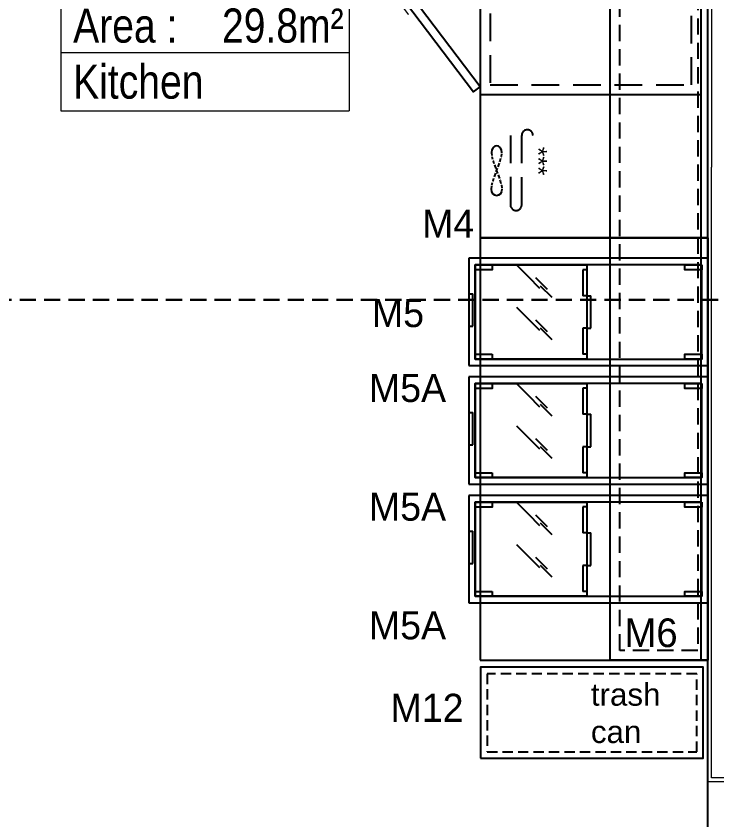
# Model space of a CAD drawing. Header units: millimetres. Extents: x 106699 to 122058, y 158555 to 162844.
# Drawn here: x 113369.6 to 113585.4, y 159923.8 to 160171.2 of the extents above; entities that cross this region are included whole.
import ezdxf
from ezdxf.enums import TextEntityAlignment as Align

# ---------------------------------------------------------------- set-up
doc = ezdxf.new("R2010")
doc.units = ezdxf.units.MM
for name, pattern in [('$0$4+1 daire_(K) TİP A - C BLOK$0$4+1 (K) 1$0$3+1 daire1$0$131121 243C_L00F00(plan)$0$HIDDEN2', [4.7625, 3.175, -1.5875]), ('300_Z4_FCD_F03$0$GESTRICHELT', [0.75, 0.5, -0.25]), ('DASHED', [12.77794, 8.518627, -4.259313]), ('HIDDEN', [0.375, 0.25, -0.125])]:
    doc.linetypes.add(name, pattern=pattern)
for name, color, linetype, lineweight in [('300_Z4_STR_F03$0$AUDIT_D_220920114151-103', 251, 'Continuous', 5), ('no3_alçıpan kesit', 210, 'Continuous', 20), ('oda poz', 51, 'Continuous', 13)]:
    doc.layers.add(name, color=color, linetype=linetype, lineweight=lineweight)
doc.layers.add('area', color=200, linetype='Continuous', plot=False)
doc.layers.add('I-Eqpm-Move-N', color=2, linetype='Continuous')
doc.layers.add('S2000-002 Çizgi', color=7, linetype='Continuous')
doc.styles.add('ARTUR', font='l_10646.ttf')
doc.styles.add('EC', font='ARIALN.TTF')
doc.styles.add('SKTÜRK', font='GOTHIC.TTF', dxfattribs={"height": 11})
doc.styles.get("Standard").update_dxf_attribs({"font": 'arial.ttf'})
doc.styles.add('TAKSİM', font='GOTHIC.TTF', dxfattribs={"height": 20})

# ---------------------------------------------------------------- blocks, each defined once
blk = doc.blocks.new('COLUMN')
at = {"layer": '300_Z4_STR_F03$0$AUDIT_D_220920114151-103', "true_color": 0x303030}
h = blk.add_hatch(color=250, dxfattribs=at)
h.dxf.hatch_style = 1
h.paths.add_polyline_path([(104767.62, 177818.4), (104852.62, 177818.4), (104852.62, 177903.41), (104767.62, 177903.41)])
h.paths.add_polyline_path([(104052.62, 177903.41), (104052.62, 177818.41), (103967.62, 177818.41), (103967.62, 177903.41)])
edge = h.paths.add_edge_path()
edge.add_line((104052.62, 177498.41), (104052.62, 177438.41))
h.paths.add_polyline_path([(103967.62, 177498.41), (104052.62, 177498.41), (104052.62, 177438.41), (103967.62, 177438.41)])
h.paths.add_polyline_path([(104852.62, 177438.41), (104767.62, 177438.41), (104767.62, 177498.41), (104852.62, 177498.41)])
h.paths.add_polyline_path([(104852.62, 177018.41), (104767.62, 177018.41), (104767.62, 177103.41), (104852.62, 177103.41)])
h.paths.add_polyline_path([(103967.62, 176233.41), (103967.62, 176318.41), (104052.62, 176318.41), (104052.62, 176233.41)])
h.paths.add_polyline_path([(103967.62, 177103.41), (104052.62, 177103.41), (104052.62, 177018.41), (103967.62, 177018.41)])
blk = doc.blocks.new('*U25')
for p, q in [((-300, 0), (-4.23, 0)), ((-300, 0), (-300, -120)), ((-4.23, 0), (-4.23, -120)), ((-300, -60), (-4.23, -60)), ((-300, -120), (-4.23, -120))]:
    blk.add_line(p, q)
at = {"style": 'EC'}
blk.add_text('m² ', height=35, dxfattribs=at).set_placement((-56.73, -50))
at = {"linetype": 'ByBlock', "insert": (25, -275), "char_height": 50, "attachment_point": 7, "style": 'ARTUR'}
blk.add_mtext('\\A1;', dxfattribs=at)
at = {"style": 'EC'}
for tag, p in [('ROOMNO', (-287.5, -50)), ('ROOMNAME', (-287.5, -107.5))]:
    blk.add_attdef(tag, p, '', height=35, dxfattribs=at)
blk.add_attdef('BRUT', text='', height=35, dxfattribs=at).set_placement((-56.73, -50), align=Align.RIGHT)
blk = doc.blocks.new('135 - STORAGE BIN - PLAN VIEW')
at = {"color": 163, "true_color": 0x407dbf}
for p, q in [((305.7, 895), (-24.3, 895)), ((-24.3, 895), (-24.3, 158)), ((96.4, 895), (96.4, 882.5)), ((196.4, 895), (196.4, 882.5)), ((305.7, 158), (305.7, 895)), ((-4.3, 532), (-4.3, 875)), ((-4.3, 875), (285.7, 875)), ((285.7, 875), (-4.3, 875)), ((-4.3, 875), (-4.3, 178)), ((96.4, 882.5), (196.4, 882.5)), ((285.7, 875), (285.7, 532)), ((285.7, 178), (285.7, 875)), ((155.4, 748.4), (119.7, 712.7)), ((285.5, 748.4), (249.8, 712.7)), ((119.7, 712.7), (84, 677.1)), ((249.8, 712.7), (214.1, 677.1)), ((91.4, 675.2), (55.7, 639.6)), ((116.1, 689.9), (80.4, 654.2)), ((221.4, 675.2), (185.7, 639.6)), ((246.1, 689.9), (210.4, 654.2)), ((10.6, 532), (10.6, 544.5)), ((90.6, 544.5), (10.6, 544.5)), ((90.6, 532), (90.6, 544.5)), ((190.6, 532), (190.6, 544.5)), ((270.6, 544.5), (190.6, 544.5)), ((270.6, 532), (270.6, 544.5)), ((285.7, 532), (-4.3, 532)), ((285.7, 532), (-4.3, 532)), ((90.6, 532), (90.6, 519.5)), ((90.6, 519.5), (190.6, 519.5)), ((190.6, 532), (190.6, 519.5)), ((-4.3, 178), (285.7, 178)), ((-24.3, 158), (305.7, 158))]:
    blk.add_line(p, q, dxfattribs=at)
for points in [[(10.9, 822.8), (-4.3, 822.8), (-4.3, 875), (10.9, 875)], [(285.7, 822.8), (270.5, 822.8), (270.5, 875), (285.7, 875)], [(10.9, 178), (-4.3, 178), (-4.3, 230.2), (10.9, 230.2)], [(285.7, 178), (270.5, 178), (270.5, 230.2), (285.7, 230.2)]]:
    blk.add_lwpolyline(points, close=True, dxfattribs=at)
blk = doc.blocks.new('A$C3e3fdfe5')
at = {"layer": 'S2000-002 Çizgi', "color": 8, "true_color": 0x7a7a7a, "elevation": -0.05}
blk.add_lwpolyline([(96.42, -8), (66.42, -8), (66.42, 305), (96.42, 305), (96.42, -8)], dxfattribs=at)
at = {"layer": 'S2000-002 Çizgi', "color": 8, "linetype": '300_Z4_FCD_F03$0$GESTRICHELT', "ltscale": 10, "true_color": 0x7a7a7a, "elevation": -0.05}
blk.add_lwpolyline([(93.42, -5), (69.42, -5), (69.42, 302), (93.42, 302)], close=True, dxfattribs=at)
at = {"layer": 'I-Eqpm-Move-N', "color": 6, "xscale": 0.1000002334292727, "yscale": 0.1000002334292727, "zscale": 0.1000002334292727, "rotation": 90}
for p in [(112.4, 85.1, -0.05), (112.4, 48.59, -0.05), (112.4, 12.07, -0.05)]:
    blk.add_blockref('135 - STORAGE BIN - PLAN VIEW', p, dxfattribs=at)
at = {"style": 'TAKSİM'}
for p in [(4.03, 71.44, -0.05), (4.03, 34.92, -0.05), (4.03, -1.59, -0.05)]:
    blk.add_text('M5A', height=8.64, dxfattribs=at).set_placement(p, align=Align.CENTER)
at = {"insert": (78.99, 0.37, -0.05), "char_height": 8.82, "width": 48.0583, "attachment_point": 5, "style": 'SKTÜRK'}
blk.add_mtext('M6', dxfattribs=at)
blk = doc.blocks.new('A$Ce1f3247f')
at = {"color": 4}
blk.add_lwpolyline([(28.67, 0), (97.2, 0), (97.2, 28), (28.67, 28), (28.67, 0)], dxfattribs=at)
at = {"color": 4, "linetype": '$0$4+1 daire_(K) TİP A - C BLOK$0$4+1 (K) 1$0$3+1 daire1$0$131121 243C_L00F00(plan)$0$HIDDEN2'}
blk.add_lwpolyline([(30.67, 2), (95.2, 2), (95.2, 26), (30.67, 26)], close=True, dxfattribs=at)
at = {"style": 'TAKSİM'}
blk.add_text('M12', height=8.64, dxfattribs=at).set_placement((12.19, 11.19), align=Align.CENTER)
at = {"color": 4, "insert": (62.64, 4.58), "char_height": 6.889, "width": 73.7648, "attachment_point": 7}
blk.add_mtext('trash\\Pcan', dxfattribs=at)
blk = doc.blocks.new('A$C8833e11c')
at = {"layer": 'S2000-002 Çizgi'}
blk.add_line((2, 187), (2, 0), dxfattribs=at)
for points in [[(70, 187), (0, 187), (0, 0), (70, 0)], [(97.82, 108.04), (72.05, 142.15), (70, 140.6), (95.77, 106.49)], [(97.82, 62.06), (72.05, 96.17), (70, 94.62), (95.77, 60.51)], [(97.67, 36.69), (72.05, 2.46), (70, 4), (95.61, 38.23)]]:
    blk.add_lwpolyline(points, close=True, dxfattribs=at)
at = {"layer": 'S2000-002 Çizgi', "linetype": 'DASHED'}
for points in [[(60.73, 155.54), (60.73, 176.88, 1), (57.25, 176.88)], [(57.25, 176.88), (57.25, 155.54, -1), (53.77, 155.54)]]:
    blk.add_lwpolyline(points, format="xyb", dxfattribs=at)
at = {"layer": 'S2000-002 Çizgi', "linetype": 'DASHED', "ltscale": 0.1}
blk.add_lwpolyline([(66.57, 171.99), (66.44, 170.83), (66.07, 169.46), (65.56, 167.97), (64.97, 166.41), (64.38, 164.86), (63.87, 163.36), (63.51, 162), (63.37, 160.84), (63.51, 159.92), (63.87, 159.27), (64.38, 158.88), (64.97, 158.75), (65.56, 158.88), (66.07, 159.27), (66.44, 159.92), (66.57, 160.84), (66.44, 162), (66.07, 163.36), (65.56, 164.86), (64.97, 166.41), (64.38, 167.97), (63.87, 169.46), (63.51, 170.83), (63.37, 171.99), (63.51, 172.91), (63.87, 173.56), (64.38, 173.95), (64.97, 174.08), (65.56, 173.95), (66.07, 173.56), (66.44, 172.91)], close=True, dxfattribs=at)
at = {"layer": 'S2000-002 Çizgi'}
blk.add_lwpolyline([(2, 143), (70, 143)], dxfattribs=at)
at = {"layer": 'S2000-002 Çizgi', "linetype": 'DASHED'}
blk.add_lwpolyline([(5, 140), (5, 3), (67, 3), (67, 140)], close=True, dxfattribs=at)
at = {"layer": 'S2000-002 Çizgi', "const_width": 0.428}
for points in [[(96.12, 110.28), (97.44, 111.28), (93.18, 116.91), (92.09, 118.36)], [(96.12, 64.3), (97.44, 65.3), (93.18, 70.93), (92.09, 72.38)], [(95.98, 34.44), (97.3, 33.45), (93.07, 27.79), (91.99, 26.35)]]:
    blk.add_lwpolyline(points, dxfattribs=at)
at = {"layer": 'S2000-002 Çizgi'}
for centre, start, end in [((70, 140.6), 270, 310.5092), ((70, 94.62), 270, 310.5092), ((70, 4), 49.755, 90)]:
    blk.add_arc(centre, 42.75, start, end, dxfattribs=at)
blk.add_text('***', height=5.408, rotation=90, dxfattribs=at).set_placement((54.86, 159.03))

msp = doc.modelspace()

# ---------------------------------------------------------------- linework, layer by layer
at = {"layer": '300_Z4_STR_F03$0$AUDIT_D_220920114151-103', "color": 214, "linetype": 'HIDDEN', "lineweight": 30, "ltscale": 20, "true_color": 0xae1ea2}
msp.add_line((114035.77, 160083.83), (111915.96, 160083.83), dxfattribs=at)
at = {"layer": 'area'}
msp.add_lwpolyline([(113582.55, 159792.98), (113582.55, 160651.58), (113450.57, 160651.58), (113450.57, 160651.58), (113440.57, 160651.58), (113440.57, 160651.58), (113305.57, 160651.58), (113305.57, 160651.58), (113295.57, 160651.58), (113295.57, 160651.58), (113195.57, 160651.58), (113195.57, 160451.58), (113265.57, 160451.58), (113265.57, 159967.98), (113195.57, 159967.98), (113195.57, 159792.98), (113582.55, 159792.98)], dxfattribs=at)
at = {"layer": 'no3_alçıpan kesit'}
for points in [[(113582.55, 160591.58), (113582.55, 160124.7)], [(113583.75, 160592.78), (113583.75, 160124.7)], [(113592.55, 160124.7), (113592.55, 159935.58), (113582.55, 159935.58), (113582.55, 160124.7)], [(113947.37, 160001.04), (113947.37, 160125.9), (113591.35, 160125.9), (113591.35, 159936.78), (113583.75, 159936.78), (113583.75, 160124.7)]]:
    msp.add_lwpolyline(points, dxfattribs=at)
at = {"layer": 'S2000-002 Çizgi'}
for points in [[(113512.55, 159972.98), (113582.55, 159972.98), (113582.55, 160102.98), (113512.55, 160102.98)], [(113580.55, 160102.98), (113582.55, 160102.98), (113582.55, 159972.98), (113580.55, 159972.98)]]:
    msp.add_lwpolyline(points, close=True, dxfattribs=at)

# ---------------------------------------------------------------- block references
at = {"rotation": 90}
msp.add_blockref('COLUMN', (290210.78, 55802.16), dxfattribs=at)
for name, p in [('A$C3e3fdfe5', (113486.12, 159980.98, 0.05)), ('A$Ce1f3247f', (113483.97, 159942.8))]:
    msp.add_blockref(name, p)
at = {"layer": 'oda poz', "xscale": 0.3000000000000001, "yscale": 0.3000000000000001, "zscale": 0.3000000000000001}
msp.add_blockref('*U25', (113473.47, 160178.01, 0), dxfattribs=at).add_auto_attribs({'ROOMNO': 'Area :', 'ROOMNAME': 'Kitchen', 'BRUT': '29.8'})
at = {"layer": 'S2000-002 Çizgi', "rotation": 180}
msp.add_blockref('A$C8833e11c', (113582.55, 160289.98), dxfattribs=at)

# ---------------------------------------------------------------- texts
at = {"style": 'TAKSİM'}
for s, p in [('M4', (113502.67, 160102.98, 0.03)), ('M5', (113487.22, 160075.47, 0.03))]:
    msp.add_text(s, height=8.64, dxfattribs=at).set_placement(p, align=Align.CENTER)

doc.saveas('drawing.dxf')
